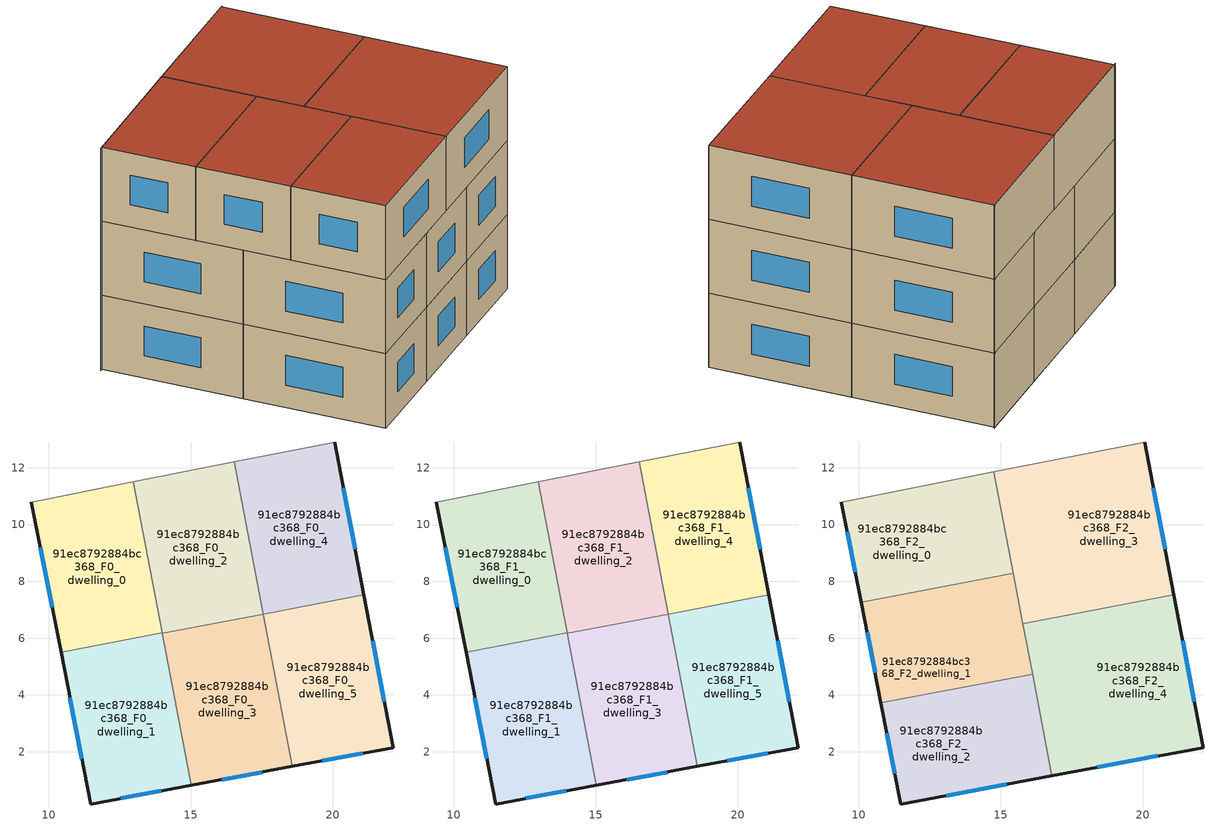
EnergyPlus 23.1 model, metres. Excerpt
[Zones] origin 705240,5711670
91ec8792884bc368_F0_dwelling_0
 floor ground (EU_floor_Construction): 12.98,11.51 14,6.18 10.43,5.5 9.39,10.79 z0
 wall outside (EU_wall_Construction): 9.39,10.79 10.43,5.5 z0:3
 wall adiabatic (EU_wall_Construction): 12.98,11.51 9.39,10.79 z0:3
 wall to 91ec8792884bc368_F0_dwelling_1 (EU_wall_Construction): 10.43,5.5 14,6.18 z0:3
 wall to 91ec8792884bc368_F0_dwelling_2 (EU_wall_Construction): 14,6.18 12.98,11.51 z0:3
 window (EU_Window_Construction): 9.7,9.21 10.12,7.09 z0.9:2.1
91ec8792884bc368_F0_dwelling_1
 floor ground (EU_floor_Construction): 14,6.18 15.02,0.82 11.48,0.16 10.43,5.5 z0
 wall outside (EU_wall_Construction): 10.43,5.5 11.48,0.16 15.02,0.82 z0:3
 wall to 91ec8792884bc368_F0_dwelling_3 (EU_wall_Construction): 15.02,0.82 14,6.16 z0:3
 wall to 91ec8792884bc368_F0_dwelling_2 (EU_wall_Construction): 14,6.16 14,6.18 z0:3
 window (EU_Window_Construction): 12.54,0.35 13.96,0.62 / 10.74,3.9 11.16,1.76 z0.9:2.1
91ec8792884bc368_F0_dwelling_2
 floor ground (EU_floor_Construction): 16.53,12.21 17.56,6.84 14,6.16 12.98,11.51 z0
 wall adiabatic (EU_wall_Construction): 16.53,12.21 12.98,11.51 z0:3
 wall to 91ec8792884bc368_F0_dwelling_4 (EU_wall_Construction): 17.55,6.85 16.53,12.21 z0:3
 wall to 91ec8792884bc368_F0_dwelling_3 (EU_wall_Construction): 14,6.16 17.56,6.84 z0:3
 wall to 91ec8792884bc368_F0_dwelling_5 (EU_wall_Construction): 17.56,6.85,1.5 17.56,6.84,0 17.55,6.85,0
91ec8792884bc368_F0_dwelling_3
 floor ground (EU_floor_Construction): 17.56,6.84 18.58,1.48 15.02,0.82 14,6.16 z0
 wall outside (EU_wall_Construction): 15.02,0.82 18.58,1.48 z0:3
 wall to 91ec8792884bc368_F0_dwelling_5 (EU_wall_Construction): 18.58,1.48 17.56,6.84 z0:3
 window (EU_Window_Construction): 16.09,1.02 17.51,1.28 z0.9:2.1
91ec8792884bc368_F0_dwelling_4
 floor ground (EU_floor_Construction): 20.07,12.91 21.1,7.53 17.56,6.85 16.53,12.21 z0
 wall outside (EU_wall_Construction): 21.1,7.53 20.07,12.91 z0:3
 wall adiabatic (EU_wall_Construction): 20.07,12.91 16.53,12.21 z0:3
 wall to 91ec8792884bc368_F0_dwelling_5 (EU_wall_Construction): 17.56,6.85 21.1,7.53 z0:3
 window (EU_Window_Construction): 20.79,9.14 20.38,11.3 z0.9:2.1
91ec8792884bc368_F0_dwelling_5
 floor ground (EU_floor_Construction): 21.1,7.53 22.12,2.14 18.58,1.48 17.56,6.85 z0
 wall outside (EU_wall_Construction): 18.58,1.48 22.12,2.14 21.1,7.53 z0:3
 window (EU_Window_Construction): 21.82,3.76 21.41,5.91 / 19.64,1.68 21.06,1.95 z0.9:2.1
91ec8792884bc368_F1_dwelling_0
 floor to 91ec8792884bc368_F0_dwelling_0 (EU_floor_Construction): 12.98,11.51 14,6.18 10.43,5.5 9.39,10.79 z3
 wall outside (EU_wall_Construction): 9.39,10.79 10.43,5.5 z3:6
 wall adiabatic (EU_wall_Construction): 12.98,11.51 9.39,10.79 z3:6
 wall to 91ec8792884bc368_F1_dwelling_1 (EU_wall_Construction): 10.43,5.5 14,6.18 z3:6
 wall to 91ec8792884bc368_F1_dwelling_2 (EU_wall_Construction): 14,6.18 12.98,11.51 z3:6
 window (EU_Window_Construction): 9.7,9.21 10.12,7.09 z3.9:5.1
91ec8792884bc368_F1_dwelling_1
 floor to 91ec8792884bc368_F0_dwelling_1 (EU_floor_Construction): 14,6.18 15.02,0.82 11.48,0.16 10.43,5.5 z3
 wall outside (EU_wall_Construction): 10.43,5.5 11.48,0.16 15.02,0.82 z3:6
 wall to 91ec8792884bc368_F1_dwelling_3 (EU_wall_Construction): 15.02,0.82 14,6.16 z3:6
 wall to 91ec8792884bc368_F1_dwelling_2 (EU_wall_Construction): 14,6.16 14,6.18 z3:6
 window (EU_Window_Construction): 12.54,0.35 13.96,0.62 / 10.74,3.9 11.16,1.76 z3.9:5.1
91ec8792884bc368_F1_dwelling_2
 floor to 91ec8792884bc368_F0_dwelling_2 (EU_floor_Construction): 16.53,12.21 17.56,6.84 14,6.16 12.98,11.51 z3
 wall adiabatic (EU_wall_Construction): 16.53,12.21 12.98,11.51 z3:6
 wall to 91ec8792884bc368_F1_dwelling_4 (EU_wall_Construction): 17.55,6.85 16.53,12.21 z3:6
 wall to 91ec8792884bc368_F1_dwelling_3 (EU_wall_Construction): 14,6.16 17.56,6.84 z3:6
 wall to 91ec8792884bc368_F1_dwelling_5 (EU_wall_Construction): 17.56,6.85,4.5 17.56,6.84,3 17.55,6.85,3
91ec8792884bc368_F1_dwelling_3
 floor to 91ec8792884bc368_F0_dwelling_3 (EU_floor_Construction): 17.56,6.84 18.58,1.48 15.02,0.82 14,6.16 z3
 wall outside (EU_wall_Construction): 15.02,0.82 18.58,1.48 z3:6
 wall to 91ec8792884bc368_F1_dwelling_5 (EU_wall_Construction): 18.58,1.48 17.56,6.84 z3:6
 window (EU_Window_Construction): 16.09,1.02 17.51,1.28 z3.9:5.1
91ec8792884bc368_F1_dwelling_4
 floor to 91ec8792884bc368_F0_dwelling_4 (EU_floor_Construction): 20.07,12.91 21.1,7.53 17.56,6.85 16.53,12.21 z3
 wall outside (EU_wall_Construction): 21.1,7.53 20.07,12.91 z3:6
 wall adiabatic (EU_wall_Construction): 20.07,12.91 16.53,12.21 z3:6
 wall to 91ec8792884bc368_F1_dwelling_5 (EU_wall_Construction): 17.56,6.85 21.1,7.53 z3:6
 window (EU_Window_Construction): 20.79,9.14 20.38,11.3 z3.9:5.1
91ec8792884bc368_F1_dwelling_5
 floor to 91ec8792884bc368_F0_dwelling_5 (EU_floor_Construction): 21.1,7.53 22.12,2.14 18.58,1.48 17.56,6.85 z3
 wall outside (EU_wall_Construction): 18.58,1.48 22.12,2.14 21.1,7.53 z3:6
 window (EU_Window_Construction): 21.82,3.76 21.41,5.91 / 19.64,1.68 21.06,1.95 z3.9:5.1
 roof outside (EU_roof_Construction): 22.12,2.14 21.1,7.53 17.56,6.85 17.96,4.7 17.56,6.84 21.1,7.52 z6
91ec8792884bc368_F2_dwelling_0
 floor to 91ec8792884bc368_F1_dwelling_0 (EU_floor_Construction): 12.98,11.51 13.66,7.95 10.08,7.27 9.39,10.79 z6
 floor to 91ec8792884bc368_F1_dwelling_2 (EU_floor_Construction): 14.76,11.86 15.44,8.29 13.66,7.95 12.98,11.51 z6
 wall outside (EU_wall_Construction): 9.39,10.79 10.08,7.27 z6:9
 wall adiabatic (EU_wall_Construction): 14.76,11.86 9.39,10.79 z6:9
 wall to 91ec8792884bc368_F2_dwelling_1 (EU_wall_Construction): 10.08,7.27 15.44,8.29 z6:9
 wall to 91ec8792884bc368_F2_dwelling_3 (EU_wall_Construction): 15.44,8.29 14.76,11.86 z6:9
 window (EU_Window_Construction): 9.6,9.74 9.87,8.33 z6.9:8.1
 roof outside (EU_roof_Construction): 15.44,8.29 14.76,11.86 9.39,10.79 10.08,7.27 z9
91ec8792884bc368_F2_dwelling_1
 floor to 91ec8792884bc368_F1_dwelling_0 (EU_floor_Construction): 13.66,7.95 14,6.18 10.43,5.5 10.08,7.27 z6
 floor to 91ec8792884bc368_F1_dwelling_1 (EU_floor_Construction): 14,6.16 14.34,4.39 10.78,3.71 10.43,5.5 14,6.18 z6
 floor to 91ec8792884bc368_F1_dwelling_3 (EU_floor_Construction): 15.78,6.5 16.12,4.73 14.34,4.39 14,6.16 z6
 floor to 91ec8792884bc368_F1_dwelling_2 (EU_floor_Construction): 15.44,8.29 15.78,6.51 14,6.16 13.66,7.95 z6
 wall outside (EU_wall_Construction): 10.08,7.27 10.78,3.71 z6:9
 wall to 91ec8792884bc368_F2_dwelling_2 (EU_wall_Construction): 10.78,3.71 16.12,4.73 z6:9
 wall to 91ec8792884bc368_F2_dwelling_4 (EU_wall_Construction): 16.12,4.73 15.78,6.51 z6:9
 wall to 91ec8792884bc368_F2_dwelling_3 (EU_wall_Construction): 15.78,6.51 15.44,8.29 z6:9
 window (EU_Window_Construction): 10.29,6.21 10.57,4.78 z6.9:8.1
 roof outside (EU_roof_Construction): 16.12,4.73 15.44,8.29 10.08,7.27 10.78,3.71 z9
91ec8792884bc368_F2_dwelling_2
 floor to 91ec8792884bc368_F1_dwelling_1 (EU_floor_Construction): 14.34,4.39 15.02,0.82 11.48,0.16 10.78,3.71 z6
 floor to 91ec8792884bc368_F1_dwelling_3 (EU_floor_Construction): 16.12,4.73 16.8,1.15 15.02,0.82 14.34,4.39 z6
 wall outside (EU_wall_Construction): 10.78,3.71 11.48,0.16 16.8,1.15 z6:9
 wall to 91ec8792884bc368_F2_dwelling_4 (EU_wall_Construction): 16.8,1.15 16.12,4.73 z6:9
 window (EU_Window_Construction): 13.07,0.45 15.21,0.85 / 10.99,2.65 11.27,1.22 z6.9:8.1
 roof outside (EU_roof_Construction): 16.8,1.15 16.12,4.73 10.78,3.71 11.48,0.16 z9
91ec8792884bc368_F2_dwelling_3
 floor to 91ec8792884bc368_F1_dwelling_2 (EU_floor_Construction): 16.53,12.21 17.56,6.85 15.78,6.51 14.76,11.86 z6
 floor to 91ec8792884bc368_F1_dwelling_4 (EU_floor_Construction): 20.07,12.91 21.1,7.53 17.56,6.85 16.53,12.21 z6
 wall outside (EU_wall_Construction): 21.1,7.52 20.07,12.91 z6:9
 wall adiabatic (EU_wall_Construction): 20.07,12.91 14.76,11.86 z6:9
 wall to 91ec8792884bc368_F2_dwelling_4 (EU_wall_Construction): 15.78,6.51 21.1,7.52 z6:9
 window (EU_Window_Construction): 20.79,9.14 20.38,11.3 z6.9:8.1
 roof outside (EU_roof_Construction): 21.1,7.52 20.07,12.91 14.76,11.86 15.78,6.51 z9
91ec8792884bc368_F2_dwelling_4
 floor to 91ec8792884bc368_F1_dwelling_3 (EU_floor_Construction): 17.56,6.84 18.58,1.48 16.8,1.15 15.78,6.5 z6
 floor to 91ec8792884bc368_F1_dwelling_5 (EU_floor_Construction): 21.1,7.52 22.12,2.14 18.58,1.48 17.56,6.84 z6
 wall outside (EU_wall_Construction): 16.8,1.15 22.12,2.14 21.1,7.52 z6:9
 window (EU_Window_Construction): 21.82,3.75 21.41,5.91 / 18.4,1.45 20.53,1.85 z6.9:8.1
 roof outside (EU_roof_Construction): 22.12,2.14 21.1,7.52 15.78,6.51 16.8,1.15 z9
shading: 20.12,12.92 9.3,10.78 z0:9
[Building]
EU S2 Campaign: North Axis=0; Terrain=City; Solar Distribution=FullExterior
[Site:Location]
London: Latitude=51.5; Longitude=-0.5; Time Zone=0; Elevation=25
[SizingPeriod:WeatherFileDays]
AnnualSizingPeriod: Begin Month=1; Begin Day of Month=1; End Month=12; End Day of Month=31; Day of Week for Start Day=Monday; Use Weather File Daylight Saving Period=No; Use Weather File Rain and Snow Indicators=No
[MATERIAL]
EU_InternalMass_Material: Roughness=MediumRough; Thickness=0.1; Conductivity=1; Density=1800; Specific Heat=900; Thermal Absorptance=0.9; Solar Absorptance=0.7; Visible Absorptance=0.7
[MATERIAL:NOMASS] Roughness=MediumRough; Thermal Absorptance=0.9; Solar Absorptance=0.7; Visible Absorptance=0.7
Name | Thermal Resistance
EU_wall_NoMass | 1.04674
EU_roof_NoMass | 4.32442
EU_floor_NoMass | 2.04616
[WINDOWMATERIAL:SIMPLEGLAZINGSYSTEM]
EU_Window_SimpleGlazing: UFactor=4.25843; Solar Heat Gain Coefficient=0.85; Visible Transmittance=0.85
[CONSTRUCTION]
EU_wall_Construction: EU_wall_NoMass
EU_roof_Construction: EU_roof_NoMass
EU_floor_Construction: EU_floor_NoMass
EU_InternalMass_Construction: EU_InternalMass_Material
EU_Window_Construction: EU_Window_SimpleGlazing
[ZONE] Type=1; Multiplier=1; Ceiling Height=autocalculate; Floor Area=autocalculate; Part of Total Floor Area=Yes
Name | Volume
91ec8792884bc368_F0_dwelling_0; 91ec8792884bc368_F1_dwelling_0 | 59.1855
91ec8792884bc368_F2_dwelling_0 | 59.1907
91ec8792884bc368_F0_dwelling_1; 91ec8792884bc368_F1_dwelling_1 | 59.1833
91ec8792884bc368_F2_dwelling_1 | 59.1921
91ec8792884bc368_F0_dwelling_2; 91ec8792884bc368_F1_dwelling_2 | 59.1936
91ec8792884bc368_F2_dwelling_2 | 59.1929
91ec8792884bc368_F0_dwelling_3; 91ec8792884bc368_F1_dwelling_3 | 59.187
91ec8792884bc368_F2_dwelling_3 | 88.78125
91ec8792884bc368_F0_dwelling_4; 91ec8792884bc368_F1_dwelling_4 | 59.1826
91ec8792884bc368_F2_dwelling_4 | 88.7871
91ec8792884bc368_F0_dwelling_5; 91ec8792884bc368_F1_dwelling_5 | 59.1987
[INTERNALMASS] Construction=EU_InternalMass_Construction
Name | Zone or ZoneList | Surface Area
91ec8792884bc368_F0_dwelling_0_EU_InternalMass | 91ec8792884bc368_F0_dwelling_0 | 19.7283
91ec8792884bc368_F0_dwelling_1_EU_InternalMass | 91ec8792884bc368_F0_dwelling_1 | 19.728
91ec8792884bc368_F0_dwelling_2_EU_InternalMass | 91ec8792884bc368_F0_dwelling_2 | 19.7313
91ec8792884bc368_F0_dwelling_3_EU_InternalMass | 91ec8792884bc368_F0_dwelling_3 | 19.7287
91ec8792884bc368_F0_dwelling_4_EU_InternalMass | 91ec8792884bc368_F0_dwelling_4 | 19.7275
91ec8792884bc368_F0_dwelling_5_EU_InternalMass | 91ec8792884bc368_F0_dwelling_5 | 19.7329
91ec8792884bc368_F1_dwelling_0_EU_InternalMass | 91ec8792884bc368_F1_dwelling_0 | 19.7283
91ec8792884bc368_F1_dwelling_1_EU_InternalMass | 91ec8792884bc368_F1_dwelling_1 | 19.728
91ec8792884bc368_F1_dwelling_2_EU_InternalMass | 91ec8792884bc368_F1_dwelling_2 | 19.7313
91ec8792884bc368_F1_dwelling_3_EU_InternalMass | 91ec8792884bc368_F1_dwelling_3 | 19.7287
91ec8792884bc368_F1_dwelling_4_EU_InternalMass | 91ec8792884bc368_F1_dwelling_4 | 19.7275
91ec8792884bc368_F1_dwelling_5_EU_InternalMass | 91ec8792884bc368_F1_dwelling_5 | 19.7329
91ec8792884bc368_F2_dwelling_0_EU_InternalMass | 91ec8792884bc368_F2_dwelling_0 | 19.7301
91ec8792884bc368_F2_dwelling_1_EU_InternalMass | 91ec8792884bc368_F2_dwelling_1 | 19.731
91ec8792884bc368_F2_dwelling_2_EU_InternalMass | 91ec8792884bc368_F2_dwelling_2 | 19.7309
91ec8792884bc368_F2_dwelling_3_EU_InternalMass | 91ec8792884bc368_F2_dwelling_3 | 29.5941
91ec8792884bc368_F2_dwelling_4_EU_InternalMass | 91ec8792884bc368_F2_dwelling_4 | 29.5954
[OTHEREQUIPMENT] Fuel Type=Electricity; Design Level Calculation Method=Watts/Area; Power per Zone Floor Area=1; Fraction Latent=0; Fraction Radiant=0; Fraction Lost=0; Carbon Dioxide Generation Rate=0; EndUse Subcategory=EU_Step8_InternalGains
Name | Zone or ZoneList or Space or SpaceList | Schedule
EU_Step8_InternalGain_91ec8792884bc368_F0_dwelling_0_f000 | 91ec8792884bc368_F0_dwelling_0 | EU_Step8_GainSchedule_91ec8792884bc368_F0_dwelling_0_f000
EU_Step8_InternalGain_91ec8792884bc368_F0_dwelling_1_f000 | 91ec8792884bc368_F0_dwelling_1 | EU_Step8_GainSchedule_91ec8792884bc368_F0_dwelling_1_f000
EU_Step8_InternalGain_91ec8792884bc368_F0_dwelling_2_f000 | 91ec8792884bc368_F0_dwelling_2 | EU_Step8_GainSchedule_91ec8792884bc368_F0_dwelling_2_f000
EU_Step8_InternalGain_91ec8792884bc368_F0_dwelling_3_f000 | 91ec8792884bc368_F0_dwelling_3 | EU_Step8_GainSchedule_91ec8792884bc368_F0_dwelling_3_f000
EU_Step8_InternalGain_91ec8792884bc368_F0_dwelling_4_f000 | 91ec8792884bc368_F0_dwelling_4 | EU_Step8_GainSchedule_91ec8792884bc368_F0_dwelling_4_f000
EU_Step8_InternalGain_91ec8792884bc368_F0_dwelling_5_f000 | 91ec8792884bc368_F0_dwelling_5 | EU_Step8_GainSchedule_91ec8792884bc368_F0_dwelling_5_f000
EU_Step8_InternalGain_91ec8792884bc368_F1_dwelling_0_f000 | 91ec8792884bc368_F1_dwelling_0 | EU_Step8_GainSchedule_91ec8792884bc368_F1_dwelling_0_f000
EU_Step8_InternalGain_91ec8792884bc368_F1_dwelling_1_f000 | 91ec8792884bc368_F1_dwelling_1 | EU_Step8_GainSchedule_91ec8792884bc368_F1_dwelling_1_f000
EU_Step8_InternalGain_91ec8792884bc368_F1_dwelling_2_f000 | 91ec8792884bc368_F1_dwelling_2 | EU_Step8_GainSchedule_91ec8792884bc368_F1_dwelling_2_f000
EU_Step8_InternalGain_91ec8792884bc368_F1_dwelling_3_f000 | 91ec8792884bc368_F1_dwelling_3 | EU_Step8_GainSchedule_91ec8792884bc368_F1_dwelling_3_f000
EU_Step8_InternalGain_91ec8792884bc368_F1_dwelling_4_f000 | 91ec8792884bc368_F1_dwelling_4 | EU_Step8_GainSchedule_91ec8792884bc368_F1_dwelling_4_f000
EU_Step8_InternalGain_91ec8792884bc368_F1_dwelling_5_f000 | 91ec8792884bc368_F1_dwelling_5 | EU_Step8_GainSchedule_91ec8792884bc368_F1_dwelling_5_f000
EU_Step8_InternalGain_91ec8792884bc368_F2_dwelling_0_f000 | 91ec8792884bc368_F2_dwelling_0 | EU_Step8_GainSchedule_91ec8792884bc368_F2_dwelling_0_f000
EU_Step8_InternalGain_91ec8792884bc368_F2_dwelling_1_f000 | 91ec8792884bc368_F2_dwelling_1 | EU_Step8_GainSchedule_91ec8792884bc368_F2_dwelling_1_f000
EU_Step8_InternalGain_91ec8792884bc368_F2_dwelling_2_f000 | 91ec8792884bc368_F2_dwelling_2 | EU_Step8_GainSchedule_91ec8792884bc368_F2_dwelling_2_f000
EU_Step8_InternalGain_91ec8792884bc368_F2_dwelling_3_f000 | 91ec8792884bc368_F2_dwelling_3 | EU_Step8_GainSchedule_91ec8792884bc368_F2_dwelling_3_f000
EU_Step8_InternalGain_91ec8792884bc368_F2_dwelling_4_f000 | 91ec8792884bc368_F2_dwelling_4 | EU_Step8_GainSchedule_91ec8792884bc368_F2_dwelling_4_f000
[ZONEVENTILATION:DESIGNFLOWRATE] Schedule=EU_AlwaysOn; Design Flow Rate Calculation Method=AirChanges/Hour; Air Changes per Hour=0.488719; Ventilation Type=Natural; Fan Pressure Rise=0; Fan Total Efficiency=1; Constant Term Coefficient=1; Temperature Term Coefficient=0; Velocity Term Coefficient=0; Velocity Squared Term Coefficient=0; Minimum Indoor Temperature=-100; Maximum Indoor Temperature=100; Delta Temperature=-100; Minimum Outdoor Temperature=-100; Maximum Outdoor Temperature=100; Maximum Wind Speed=40
Name | Zone or ZoneList or Space or SpaceList
EU_ConstantAir_91ec8792884bc368_F0_dwelling_0 | 91ec8792884bc368_F0_dwelling_0
EU_ConstantAir_91ec8792884bc368_F0_dwelling_1 | 91ec8792884bc368_F0_dwelling_1
EU_ConstantAir_91ec8792884bc368_F0_dwelling_2 | 91ec8792884bc368_F0_dwelling_2
EU_ConstantAir_91ec8792884bc368_F0_dwelling_3 | 91ec8792884bc368_F0_dwelling_3
EU_ConstantAir_91ec8792884bc368_F0_dwelling_4 | 91ec8792884bc368_F0_dwelling_4
EU_ConstantAir_91ec8792884bc368_F0_dwelling_5 | 91ec8792884bc368_F0_dwelling_5
EU_ConstantAir_91ec8792884bc368_F1_dwelling_0 | 91ec8792884bc368_F1_dwelling_0
EU_ConstantAir_91ec8792884bc368_F1_dwelling_1 | 91ec8792884bc368_F1_dwelling_1
EU_ConstantAir_91ec8792884bc368_F1_dwelling_2 | 91ec8792884bc368_F1_dwelling_2
EU_ConstantAir_91ec8792884bc368_F1_dwelling_3 | 91ec8792884bc368_F1_dwelling_3
EU_ConstantAir_91ec8792884bc368_F1_dwelling_4 | 91ec8792884bc368_F1_dwelling_4
EU_ConstantAir_91ec8792884bc368_F1_dwelling_5 | 91ec8792884bc368_F1_dwelling_5
EU_ConstantAir_91ec8792884bc368_F2_dwelling_0 | 91ec8792884bc368_F2_dwelling_0
EU_ConstantAir_91ec8792884bc368_F2_dwelling_1 | 91ec8792884bc368_F2_dwelling_1
EU_ConstantAir_91ec8792884bc368_F2_dwelling_2 | 91ec8792884bc368_F2_dwelling_2
EU_ConstantAir_91ec8792884bc368_F2_dwelling_3 | 91ec8792884bc368_F2_dwelling_3
EU_ConstantAir_91ec8792884bc368_F2_dwelling_4 | 91ec8792884bc368_F2_dwelling_4
[HVACTEMPLATE:THERMOSTAT] Constant Heating Setpoint=20; Constant Cooling Setpoint=50
EU_HeatOnly_91ec8792884bc368_F0_dwelling_0; EU_HeatOnly_91ec8792884bc368_F0_dwelling_1; EU_HeatOnly_91ec8792884bc368_F0_dwelling_2; EU_HeatOnly_91ec8792884bc368_F0_dwelling_3; EU_HeatOnly_91ec8792884bc368_F0_dwelling_4; EU_HeatOnly_91ec8792884bc368_F0_dwelling_5; EU_HeatOnly_91ec8792884bc368_F1_dwelling_0; EU_HeatOnly_91ec8792884bc368_F1_dwelling_1; EU_HeatOnly_91ec8792884bc368_F1_dwelling_2; EU_HeatOnly_91ec8792884bc368_F1_dwelling_3; EU_HeatOnly_91ec8792884bc368_F1_dwelling_4; EU_HeatOnly_91ec8792884bc368_F1_dwelling_5; EU_HeatOnly_91ec8792884bc368_F2_dwelling_0; EU_HeatOnly_91ec8792884bc368_F2_dwelling_1; EU_HeatOnly_91ec8792884bc368_F2_dwelling_2; EU_HeatOnly_91ec8792884bc368_F2_dwelling_3; EU_HeatOnly_91ec8792884bc368_F2_dwelling_4
[HVACTEMPLATE:ZONE:IDEALLOADSAIRSYSTEM] System Availability Schedule=EU_AlwaysOn; Maximum Heating Supply Air Temperature=50; Minimum Cooling Supply Air Temperature=13; Maximum Heating Supply Air Humidity Ratio=0.0156; Minimum Cooling Supply Air Humidity Ratio=0.0077; Heating Limit=NoLimit; Cooling Limit=NoLimit; Heating Availability Schedule=EU_AlwaysOn; Cooling Availability Schedule=EU_CoolingOff; Dehumidification Control Type=ConstantSensibleHeatRatio; Cooling Sensible Heat Ratio=0.7; Dehumidification Setpoint=60; Humidification Control Type=None; Humidification Setpoint=30; Outdoor Air Method=None; Outdoor Air Flow Rate per Person=0.00944; Outdoor Air Flow Rate per Zone Floor Area=0; Outdoor Air Flow Rate per Zone=0; Demand Controlled Ventilation Type=None; Outdoor Air Economizer Type=NoEconomizer; Heat Recovery Type=None; Sensible Heat Recovery Effectiveness=0.7; Latent Heat Recovery Effectiveness=0.65
Name | Template Thermostat
91ec8792884bc368_F0_dwelling_0 | EU_HeatOnly_91ec8792884bc368_F0_dwelling_0
91ec8792884bc368_F0_dwelling_1 | EU_HeatOnly_91ec8792884bc368_F0_dwelling_1
91ec8792884bc368_F0_dwelling_2 | EU_HeatOnly_91ec8792884bc368_F0_dwelling_2
91ec8792884bc368_F0_dwelling_3 | EU_HeatOnly_91ec8792884bc368_F0_dwelling_3
91ec8792884bc368_F0_dwelling_4 | EU_HeatOnly_91ec8792884bc368_F0_dwelling_4
91ec8792884bc368_F0_dwelling_5 | EU_HeatOnly_91ec8792884bc368_F0_dwelling_5
91ec8792884bc368_F1_dwelling_0 | EU_HeatOnly_91ec8792884bc368_F1_dwelling_0
91ec8792884bc368_F1_dwelling_1 | EU_HeatOnly_91ec8792884bc368_F1_dwelling_1
91ec8792884bc368_F1_dwelling_2 | EU_HeatOnly_91ec8792884bc368_F1_dwelling_2
91ec8792884bc368_F1_dwelling_3 | EU_HeatOnly_91ec8792884bc368_F1_dwelling_3
91ec8792884bc368_F1_dwelling_4 | EU_HeatOnly_91ec8792884bc368_F1_dwelling_4
91ec8792884bc368_F1_dwelling_5 | EU_HeatOnly_91ec8792884bc368_F1_dwelling_5
91ec8792884bc368_F2_dwelling_0 | EU_HeatOnly_91ec8792884bc368_F2_dwelling_0
91ec8792884bc368_F2_dwelling_1 | EU_HeatOnly_91ec8792884bc368_F2_dwelling_1
91ec8792884bc368_F2_dwelling_2 | EU_HeatOnly_91ec8792884bc368_F2_dwelling_2
91ec8792884bc368_F2_dwelling_3 | EU_HeatOnly_91ec8792884bc368_F2_dwelling_3
91ec8792884bc368_F2_dwelling_4 | EU_HeatOnly_91ec8792884bc368_F2_dwelling_4
[SIZING:ZONE] Zone Cooling Design Supply Air Temperature Input Method=SupplyAirTemperature; Zone Cooling Design Supply Air Temperature=13; Zone Heating Design Supply Air Temperature Input Method=SupplyAirTemperature; Zone Heating Design Supply Air Temperature=50; Zone Cooling Design Supply Air Humidity Ratio=0.008; Zone Heating Design Supply Air Humidity Ratio=0.008; Cooling Design Air Flow Method=DesignDay; Cooling Design Air Flow Rate=0; Cooling Minimum Air Flow per Zone Floor Area=0.000762; Cooling Minimum Air Flow=0; Cooling Minimum Air Flow Fraction=0.2; Heating Design Air Flow Method=DesignDay; Heating Design Air Flow Rate=0; Heating Maximum Air Flow per Zone Floor Area=0.002032; Heating Maximum Air Flow=0.141576; Heating Maximum Air Flow Fraction=0.3; Account for Dedicated Outdoor Air System=No; Dedicated Outdoor Air System Control Strategy=NeutralSupplyAir; Dedicated Outdoor Air Low Setpoint Temperature for Design=autosize; Dedicated Outdoor Air High Setpoint Temperature for Design=autosize; Zone Load Sizing Method=Sensible Load Only No Latent Load; Zone Latent Cooling Design Supply Air Humidity Ratio Input Method=HumidityRatioDifference; Zone Cooling Design Supply Air Humidity Ratio Difference=0.005; Zone Latent Heating Design Supply Air Humidity Ratio Input Method=HumidityRatioDifference; Zone Humidification Design Supply Air Humidity Ratio Difference=0.005
91ec8792884bc368_F0_dwelling_0; 91ec8792884bc368_F0_dwelling_1; 91ec8792884bc368_F0_dwelling_2; 91ec8792884bc368_F0_dwelling_3; 91ec8792884bc368_F0_dwelling_4; 91ec8792884bc368_F0_dwelling_5; 91ec8792884bc368_F1_dwelling_0; 91ec8792884bc368_F1_dwelling_1; 91ec8792884bc368_F1_dwelling_2; 91ec8792884bc368_F1_dwelling_3; 91ec8792884bc368_F1_dwelling_4; 91ec8792884bc368_F1_dwelling_5; 91ec8792884bc368_F2_dwelling_0; 91ec8792884bc368_F2_dwelling_1; 91ec8792884bc368_F2_dwelling_2; 91ec8792884bc368_F2_dwelling_3; 91ec8792884bc368_F2_dwelling_4
[SCHEDULE:CONSTANT]
Name | Hourly Value
EU_AlwaysOn | 1
EU_CoolingOff | 0
[SCHEDULE:FILE] Column Number=1; Rows to Skip at Top=0; Number of Hours of Data=8760; Column Separator=Comma; Interpolate to Timestep=No; Minutes per Item=60; Adjust Schedule for Daylight Savings=Yes
Name | File
EU_Step8_GainSchedule_91ec8792884bc368_F0_dwelling_0_f000 | ../../schedules/91ec8792884bc368/91ec8792884bc368_F0_dwelling_0_f000_gain.csv
EU_Step8_GainSchedule_91ec8792884bc368_F0_dwelling_1_f000 | ../../schedules/91ec8792884bc368/91ec8792884bc368_F0_dwelling_1_f000_gain.csv
EU_Step8_GainSchedule_91ec8792884bc368_F0_dwelling_2_f000 | ../../schedules/91ec8792884bc368/91ec8792884bc368_F0_dwelling_2_f000_gain.csv
EU_Step8_GainSchedule_91ec8792884bc368_F0_dwelling_3_f000 | ../../schedules/91ec8792884bc368/91ec8792884bc368_F0_dwelling_3_f000_gain.csv
EU_Step8_GainSchedule_91ec8792884bc368_F0_dwelling_4_f000 | ../../schedules/91ec8792884bc368/91ec8792884bc368_F0_dwelling_4_f000_gain.csv
EU_Step8_GainSchedule_91ec8792884bc368_F0_dwelling_5_f000 | ../../schedules/91ec8792884bc368/91ec8792884bc368_F0_dwelling_5_f000_gain.csv
EU_Step8_GainSchedule_91ec8792884bc368_F1_dwelling_0_f000 | ../../schedules/91ec8792884bc368/91ec8792884bc368_F1_dwelling_0_f000_gain.csv
EU_Step8_GainSchedule_91ec8792884bc368_F1_dwelling_1_f000 | ../../schedules/91ec8792884bc368/91ec8792884bc368_F1_dwelling_1_f000_gain.csv
EU_Step8_GainSchedule_91ec8792884bc368_F1_dwelling_2_f000 | ../../schedules/91ec8792884bc368/91ec8792884bc368_F1_dwelling_2_f000_gain.csv
EU_Step8_GainSchedule_91ec8792884bc368_F1_dwelling_3_f000 | ../../schedules/91ec8792884bc368/91ec8792884bc368_F1_dwelling_3_f000_gain.csv
EU_Step8_GainSchedule_91ec8792884bc368_F1_dwelling_4_f000 | ../../schedules/91ec8792884bc368/91ec8792884bc368_F1_dwelling_4_f000_gain.csv
EU_Step8_GainSchedule_91ec8792884bc368_F1_dwelling_5_f000 | ../../schedules/91ec8792884bc368/91ec8792884bc368_F1_dwelling_5_f000_gain.csv
EU_Step8_GainSchedule_91ec8792884bc368_F2_dwelling_0_f000 | ../../schedules/91ec8792884bc368/91ec8792884bc368_F2_dwelling_0_f000_gain.csv
EU_Step8_GainSchedule_91ec8792884bc368_F2_dwelling_1_f000 | ../../schedules/91ec8792884bc368/91ec8792884bc368_F2_dwelling_1_f000_gain.csv
EU_Step8_GainSchedule_91ec8792884bc368_F2_dwelling_2_f000 | ../../schedules/91ec8792884bc368/91ec8792884bc368_F2_dwelling_2_f000_gain.csv
EU_Step8_GainSchedule_91ec8792884bc368_F2_dwelling_3_f000 | ../../schedules/91ec8792884bc368/91ec8792884bc368_F2_dwelling_3_f000_gain.csv
EU_Step8_GainSchedule_91ec8792884bc368_F2_dwelling_4_f000 | ../../schedules/91ec8792884bc368/91ec8792884bc368_F2_dwelling_4_f000_gain.csv
